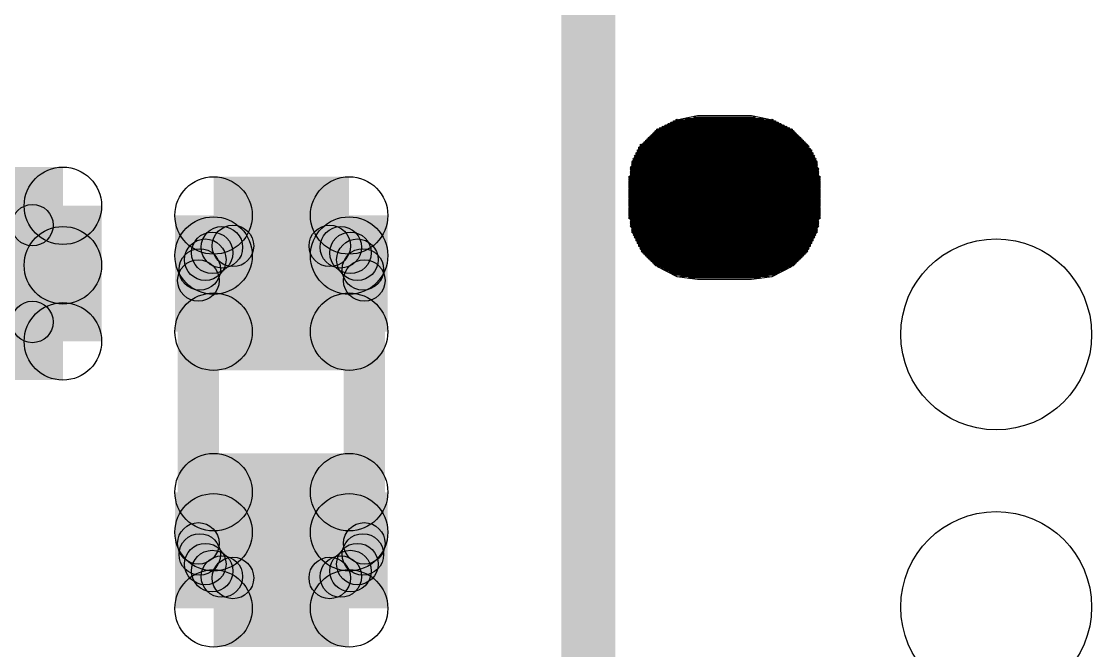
# Model space of a CAD drawing. Extents: x 0 to 126, y 0 to 22.
# Drawn here: x 9.555 to 11.521, y 7.957 to 9.112 of the extents above; entities that cross this region are included whole.
import ezdxf

# ---------------------------------------------------------------- set-up
doc = ezdxf.new("R2010")
doc.units = 0
doc.layers.get('0').update_dxf_attribs({"linetype": 'CONTINUOUS'})
doc.layers.add('SEEEDSTUDIOXIAONRF52840V1_1_GTO', color=10, linetype='CONTINUOUS')
doc.layers.add('SEEEDSTUDIOXIAONRF52840V1_1_GTS', color=9, linetype='CONTINUOUS')

# ---------------------------------------------------------------- blocks, each defined once
blk = doc.blocks.new('ROUND_35')
blk.add_circle((0, 0), 0.0381)
blk = doc.blocks.new('ROUND_54')
blk.add_circle((0, 0), 0.1753)
blk = doc.blocks.new('ROUND_2')
blk.add_circle((0, 0), 0)
blk = doc.blocks.new('ROUND_68')
blk.add_circle((0, 0), 0.0711)
blk = doc.blocks.new('ROUND_1')
blk.add_circle((0, 0), 0.00127)

msp = doc.modelspace()

# ---------------------------------------------------------------- linework, layer by layer
at = {"layer": 'SEEEDSTUDIOXIAONRF52840V1_1_GTO'}
for points, const_width in [([(10.59688, 6.03758), (10.59688, 13.03782)], 0.09906), ([(9.5123, 8.8011), (9.5758, 8.7376)], 0.0762), ([(9.5758, 8.7376), (9.5758, 8.5598)], 0.0762), ([(9.92378, 8.69696), (9.906, 8.6868)], 0.0762), ([(9.9441, 8.6995), (9.92378, 8.69696)], 0.0762), ([(10.1219, 8.6995), (9.9441, 8.6995)], 0.0762), ([(10.14222, 8.69696), (10.1219, 8.6995)], 0.0762), ([(10.16, 8.6868), (10.14222, 8.69696)], 0.0762), ([(9.8933, 8.6741), (9.88314, 8.65632)], 0.0762), ([(9.906, 8.6868), (9.8933, 8.6741)], 0.0762), ([(10.1727, 8.6741), (10.16, 8.6868)], 0.0762), ([(10.18286, 8.65632), (10.1727, 8.6741)], 0.0762), ([(9.88314, 8.65632), (9.8806, 8.636)], 0.0762), ([(10.1854, 8.636), (10.18286, 8.65632)], 0.0762), ([(9.8806, 8.636), (9.8806, 8.1534)], 0.0762), ([(10.1854, 8.1534), (10.1854, 8.636)], 0.0762), ([(9.5758, 8.5598), (9.5123, 8.4963)], 0.0762), ([(9.8806, 8.1534), (9.88314, 8.13308)], 0.0762), ([(10.18286, 8.13308), (10.1854, 8.1534)], 0.0762), ([(9.88314, 8.13308), (9.8933, 8.1153)], 0.0762), ([(10.1727, 8.1153), (10.18286, 8.13308)], 0.0762), ([(9.8933, 8.1153), (9.906, 8.1026)], 0.0762), ([(9.906, 8.1026), (9.92378, 8.09244)], 0.0762), ([(10.14222, 8.09244), (10.16, 8.1026)], 0.0762), ([(10.16, 8.1026), (10.1727, 8.1153)], 0.0762), ([(9.92378, 8.09244), (9.9441, 8.0899)], 0.0762), ([(9.9441, 8.0899), (10.1219, 8.0899)], 0.0762), ([(10.1219, 8.0899), (10.14222, 8.09244)], 0.0762)]:
    msp.add_lwpolyline(points, dxfattribs=dict(at, const_width=const_width))
at = {"layer": 'SEEEDSTUDIOXIAONRF52840V1_1_GTS'}
for points in [[(10.75944, 8.93064), (10.72388, 8.91286)], [(10.79754, 8.93826), (10.75944, 8.93064)], [(10.8966, 8.93826), (10.79754, 8.93826)], [(10.9347, 8.93064), (10.8966, 8.93826)], [(10.97026, 8.91286), (10.9347, 8.93064)], [(10.72388, 8.91286), (10.69594, 8.88492)], [(10.9982, 8.88492), (10.97026, 8.91286)], [(10.69594, 8.88492), (10.67816, 8.8519)], [(11.01598, 8.8519), (10.9982, 8.88492)], [(10.67816, 8.8519), (10.67308, 8.8138)], [(11.02106, 8.8138), (11.01598, 8.8519)], [(10.67308, 8.8138), (10.67308, 8.763)], [(11.02106, 8.763), (11.02106, 8.8138)], [(10.67308, 8.763), (10.67816, 8.7249)], [(11.01598, 8.7249), (11.02106, 8.763)], [(10.67816, 8.7249), (10.69594, 8.68934)], [(10.9982, 8.68934), (11.01598, 8.7249)], [(10.69594, 8.68934), (10.72388, 8.6614)], [(10.97026, 8.6614), (10.9982, 8.68934)], [(10.72388, 8.6614), (10.75944, 8.64362)], [(10.9347, 8.64362), (10.97026, 8.6614)], [(10.75944, 8.64362), (10.79754, 8.63854)], [(10.79754, 8.63854), (10.8966, 8.63854)], [(10.8966, 8.63854), (10.9347, 8.64362)]]:
    msp.add_lwpolyline(points, dxfattribs=at)
for points, const_width in [([(10.74928, 8.92556), (10.94486, 8.92556)], 0.00254), ([(10.93978, 8.9281), (10.75436, 8.9281)], 0.00254), ([(10.75944, 8.93064), (10.9347, 8.93064)], 0.00254), ([(10.91692, 8.93318), (10.77722, 8.93318)], 0.00254), ([(10.79246, 8.93572), (10.90168, 8.93572)], 0.00254), ([(10.71626, 8.90524), (10.97788, 8.90524)], 0.00254), ([(10.97534, 8.90778), (10.7188, 8.90778)], 0.00254), ([(10.72134, 8.91032), (10.9728, 8.91032)], 0.00254), ([(10.97026, 8.91286), (10.72388, 8.91286)], 0.00254), ([(10.72896, 8.9154), (10.96518, 8.9154)], 0.00254), ([(10.9601, 8.91794), (10.73404, 8.91794)], 0.00254), ([(10.73912, 8.92048), (10.95502, 8.92048)], 0.00254), ([(10.94994, 8.92302), (10.7442, 8.92302)], 0.00254), ([(10.9982, 8.88492), (10.6934, 8.88492)], 0.00254), ([(10.69594, 8.88492), (10.9982, 8.88492)], 0.00254), ([(10.99566, 8.88746), (10.69848, 8.88746)], 0.00254), ([(10.70102, 8.89), (10.99312, 8.89)], 0.00254), ([(10.99058, 8.89254), (10.70356, 8.89254)], 0.00254), ([(10.7061, 8.89508), (10.98804, 8.89508)], 0.00254), ([(10.9855, 8.89762), (10.70864, 8.89762)], 0.00254), ([(10.71118, 8.90016), (10.98296, 8.90016)], 0.00254), ([(10.98042, 8.9027), (10.71372, 8.9027)], 0.00254), ([(11.00836, 8.86968), (10.68578, 8.86968)], 0.00254), ([(10.68578, 8.86714), (11.00836, 8.86714)], 0.00254), ([(11.00582, 8.87476), (10.68832, 8.87476)], 0.00254), ([(10.68832, 8.87222), (11.00582, 8.87222)], 0.00254), ([(11.00074, 8.87984), (10.69086, 8.87984)], 0.00254), ([(10.69086, 8.8773), (11.00328, 8.8773)], 0.00254), ([(10.6934, 8.88238), (11.00074, 8.88238)], 0.00254), ([(11.01598, 8.85444), (10.67816, 8.85444)], 0.00254), ([(10.67816, 8.8519), (11.01598, 8.8519)], 0.00254), ([(11.01598, 8.84936), (10.67816, 8.84936)], 0.00254), ([(10.67816, 8.84682), (11.01598, 8.84682)], 0.00254), ([(11.01344, 8.85952), (10.6807, 8.85952)], 0.00254), ([(10.6807, 8.85698), (11.01344, 8.85698)], 0.00254), ([(11.0109, 8.8646), (10.68324, 8.8646)], 0.00254), ([(10.68324, 8.86206), (11.0109, 8.86206)], 0.00254), ([(9.63168, 8.77316), (9.41832, 8.77316)], 0.14224), ([(9.63168, 8.77316), (9.63168, 8.52424)], 0.14224), ([(10.67308, 8.8265), (11.02106, 8.8265)], 0.00254), ([(11.01598, 8.84428), (10.67562, 8.84428)], 0.00254), ([(10.67562, 8.84174), (11.01852, 8.84174)], 0.00254), ([(11.01852, 8.8392), (10.67562, 8.8392)], 0.00254), ([(10.67562, 8.83666), (11.01852, 8.83666)], 0.00254), ([(11.01852, 8.83412), (10.67562, 8.83412)], 0.00254), ([(10.67562, 8.83158), (11.01852, 8.83158)], 0.00254), ([(11.01852, 8.82904), (10.67562, 8.82904)], 0.00254), ([(9.90854, 8.54202), (9.90854, 8.75538)], 0.14224), ([(9.90854, 8.75538), (10.15746, 8.75538)], 0.14224), ([(10.15746, 8.75538), (10.15746, 8.54202)], 0.14224), ([(11.02106, 8.82396), (10.67308, 8.82396)], 0.00254), ([(10.67308, 8.82142), (11.02106, 8.82142)], 0.00254), ([(11.02106, 8.81888), (10.67308, 8.81888)], 0.00254), ([(10.67308, 8.81634), (11.02106, 8.81634)], 0.00254), ([(11.02106, 8.8138), (10.67308, 8.8138)], 0.00254), ([(10.67308, 8.81126), (11.02106, 8.81126)], 0.00254), ([(11.02106, 8.80872), (10.67308, 8.80872)], 0.00254), ([(10.67308, 8.80618), (11.02106, 8.80618)], 0.00254), ([(11.02106, 8.80364), (10.67308, 8.80364)], 0.00254), ([(10.67308, 8.8011), (11.02106, 8.8011)], 0.00254), ([(11.02106, 8.79856), (10.67308, 8.79856)], 0.00254), ([(10.67308, 8.79602), (11.02106, 8.79602)], 0.00254), ([(11.02106, 8.79348), (10.67308, 8.79348)], 0.00254), ([(10.67308, 8.79094), (11.02106, 8.79094)], 0.00254), ([(11.02106, 8.7884), (10.67308, 8.7884)], 0.00254), ([(10.67308, 8.78586), (11.02106, 8.78586)], 0.00254), ([(11.02106, 8.78332), (10.67308, 8.78332)], 0.00254), ([(10.67308, 8.78078), (11.02106, 8.78078)], 0.00254), ([(11.02106, 8.77824), (10.67308, 8.77824)], 0.00254), ([(10.67308, 8.7757), (11.02106, 8.7757)], 0.00254), ([(11.02106, 8.77316), (10.67308, 8.77316)], 0.00254), ([(10.67308, 8.77062), (11.02106, 8.77062)], 0.00254), ([(11.02106, 8.76808), (10.67308, 8.76808)], 0.00254), ([(10.15746, 8.68172), (9.90854, 8.68172)], 0.14224), ([(10.67308, 8.76554), (11.02106, 8.76554)], 0.00254), ([(11.02106, 8.763), (10.67308, 8.763)], 0.00254), ([(10.67308, 8.76046), (11.02106, 8.76046)], 0.00254), ([(11.02106, 8.75792), (10.67308, 8.75792)], 0.00254), ([(10.67308, 8.75538), (11.02106, 8.75538)], 0.00254), ([(11.02106, 8.75284), (10.67308, 8.75284)], 0.00254), ([(10.67308, 8.7503), (11.02106, 8.7503)], 0.00254), ([(11.01852, 8.74776), (10.67562, 8.74776)], 0.00254), ([(9.41832, 8.66394), (9.63168, 8.66394)], 0.14224), ([(10.67562, 8.74522), (11.01852, 8.74522)], 0.00254), ([(11.01852, 8.74268), (10.67562, 8.74268)], 0.00254), ([(10.67562, 8.74014), (11.01852, 8.74014)], 0.00254), ([(11.01852, 8.7376), (10.67562, 8.7376)], 0.00254), ([(10.67562, 8.73506), (11.01852, 8.73506)], 0.00254), ([(11.01598, 8.73252), (10.67816, 8.73252)], 0.00254), ([(10.67816, 8.72998), (11.01598, 8.72998)], 0.00254), ([(11.01598, 8.72744), (10.67816, 8.72744)], 0.00254), ([(10.67816, 8.7249), (11.01598, 8.7249)], 0.00254), ([(11.01344, 8.72236), (10.6807, 8.72236)], 0.00254), ([(10.6807, 8.71982), (11.01344, 8.71982)], 0.00254), ([(11.0109, 8.71728), (10.68324, 8.71728)], 0.00254), ([(10.68324, 8.71474), (11.0109, 8.71474)], 0.00254), ([(11.00836, 8.7122), (10.68578, 8.7122)], 0.00254), ([(10.68578, 8.70966), (11.00836, 8.70966)], 0.00254), ([(11.00582, 8.70712), (10.68832, 8.70712)], 0.00254), ([(10.68832, 8.70458), (11.00582, 8.70458)], 0.00254), ([(11.00328, 8.70204), (10.69086, 8.70204)], 0.00254), ([(10.69086, 8.6995), (11.00328, 8.6995)], 0.00254), ([(11.00074, 8.69696), (10.6934, 8.69696)], 0.00254), ([(10.6934, 8.69442), (11.00074, 8.69442)], 0.00254), ([(10.9982, 8.69188), (10.69594, 8.69188)], 0.00254), ([(10.69594, 8.68934), (10.9982, 8.68934)], 0.00254), ([(10.99566, 8.6868), (10.69848, 8.6868)], 0.00254), ([(10.70102, 8.68426), (10.99312, 8.68426)], 0.00254), ([(10.99058, 8.68172), (10.70356, 8.68172)], 0.00254), ([(10.7061, 8.67918), (10.98804, 8.67918)], 0.00254), ([(10.9855, 8.67664), (10.70864, 8.67664)], 0.00254), ([(10.71118, 8.6741), (10.98296, 8.6741)], 0.00254), ([(10.98042, 8.67156), (10.71372, 8.67156)], 0.00254), ([(10.71626, 8.66902), (10.97788, 8.66902)], 0.00254), ([(10.97534, 8.66648), (10.7188, 8.66648)], 0.00254), ([(10.72134, 8.66394), (10.9728, 8.66394)], 0.00254), ([(10.96772, 8.6614), (10.72642, 8.6614)], 0.00254), ([(10.7315, 8.65886), (10.96264, 8.65886)], 0.00254), ([(10.95756, 8.65632), (10.73658, 8.65632)], 0.00254), ([(10.74166, 8.65378), (10.95248, 8.65378)], 0.00254), ([(10.9474, 8.65124), (10.74674, 8.65124)], 0.00254), ([(10.75182, 8.6487), (10.94232, 8.6487)], 0.00254), ([(10.93724, 8.64616), (10.7569, 8.64616)], 0.00254), ([(10.76706, 8.64362), (10.92708, 8.64362)], 0.00254), ([(10.91184, 8.64108), (10.7823, 8.64108)], 0.00254), ([(10.15746, 8.54202), (9.90854, 8.54202)], 0.14224), ([(9.63168, 8.52424), (9.41832, 8.52424)], 0.14224), ([(9.90854, 8.03402), (9.90854, 8.24738)], 0.14224), ([(9.90854, 8.24738), (10.15746, 8.24738)], 0.14224), ([(10.15746, 8.24738), (10.15746, 8.03402)], 0.14224), ([(10.15746, 8.17372), (9.90854, 8.17372)], 0.14224), ([(10.15746, 8.03402), (9.90854, 8.03402)], 0.14224)]:
    msp.add_lwpolyline(points, dxfattribs=dict(at, const_width=const_width))

# ---------------------------------------------------------------- block references
at = {"layer": 'SEEEDSTUDIOXIAONRF52840V1_1_GTO'}
for p in [(9.5758, 8.7376), (9.92378, 8.69696), (9.9441, 8.6995), (10.1219, 8.6995), (10.14222, 8.69696), (9.8933, 8.6741), (9.906, 8.6868), (10.16, 8.6868), (10.1727, 8.6741), (9.88314, 8.65632), (10.18286, 8.65632), (9.8806, 8.636), (9.8806, 8.636), (10.1854, 8.636), (9.5758, 8.5598), (9.8806, 8.1534), (10.1854, 8.1534), (9.88314, 8.13308), (10.18286, 8.13308), (9.8933, 8.1153), (9.906, 8.1026), (10.16, 8.1026), (10.1727, 8.1153), (9.92378, 8.09244), (9.9441, 8.0899), (10.1219, 8.0899), (10.14222, 8.09244)]:
    msp.add_blockref('ROUND_35', p, dxfattribs=at)
at = {"layer": 'SEEEDSTUDIOXIAONRF52840V1_1_GTS'}
for name, p in [('ROUND_2', (10.8966, 8.93826)), ('ROUND_2', (10.79754, 8.93826)), ('ROUND_2', (10.9347, 8.93064)), ('ROUND_2', (10.75944, 8.93064)), ('ROUND_1', (10.74928, 8.92556)), ('ROUND_1', (10.75436, 8.9281)), ('ROUND_1', (10.75944, 8.93064)), ('ROUND_1', (10.77722, 8.93318)), ('ROUND_1', (10.79246, 8.93572)), ('ROUND_1', (10.90168, 8.93572)), ('ROUND_1', (10.91692, 8.93318)), ('ROUND_1', (10.9347, 8.93064)), ('ROUND_1', (10.93978, 8.9281)), ('ROUND_1', (10.94486, 8.92556)), ('ROUND_2', (10.97026, 8.91286)), ('ROUND_2', (10.72388, 8.91286)), ('ROUND_1', (10.71626, 8.90524)), ('ROUND_1', (10.7188, 8.90778)), ('ROUND_1', (10.72134, 8.91032)), ('ROUND_1', (10.72388, 8.91286)), ('ROUND_1', (10.72896, 8.9154)), ('ROUND_1', (10.73404, 8.91794)), ('ROUND_1', (10.73912, 8.92048)), ('ROUND_1', (10.7442, 8.92302)), ('ROUND_1', (10.94994, 8.92302)), ('ROUND_1', (10.95502, 8.92048)), ('ROUND_1', (10.9601, 8.91794)), ('ROUND_1', (10.96518, 8.9154)), ('ROUND_1', (10.97026, 8.91286)), ('ROUND_1', (10.9728, 8.91032)), ('ROUND_1', (10.97534, 8.90778)), ('ROUND_1', (10.97788, 8.90524)), ('ROUND_1', (10.6934, 8.88492)), ('ROUND_1', (10.69594, 8.88492)), ('ROUND_1', (10.69848, 8.88746)), ('ROUND_1', (10.70102, 8.89)), ('ROUND_1', (10.70356, 8.89254)), ('ROUND_1', (10.7061, 8.89508)), ('ROUND_1', (10.70864, 8.89762)), ('ROUND_1', (10.71118, 8.90016)), ('ROUND_1', (10.71372, 8.9027)), ('ROUND_1', (10.98042, 8.9027)), ('ROUND_1', (10.98296, 8.90016)), ('ROUND_1', (10.9855, 8.89762)), ('ROUND_1', (10.98804, 8.89508)), ('ROUND_1', (10.99058, 8.89254)), ('ROUND_1', (10.99312, 8.89)), ('ROUND_1', (10.99566, 8.88746)), ('ROUND_1', (10.9982, 8.88492)), ('ROUND_1', (10.9982, 8.88492)), ('ROUND_2', (10.9982, 8.88492)), ('ROUND_2', (10.69594, 8.88492)), ('ROUND_1', (10.68578, 8.86968)), ('ROUND_1', (10.68578, 8.86714)), ('ROUND_1', (10.68832, 8.87476)), ('ROUND_1', (10.68832, 8.87222)), ('ROUND_1', (10.69086, 8.87984)), ('ROUND_1', (10.69086, 8.8773)), ('ROUND_1', (10.6934, 8.88238)), ('ROUND_1', (11.00074, 8.88238)), ('ROUND_1', (11.00074, 8.87984)), ('ROUND_1', (11.00328, 8.8773)), ('ROUND_1', (11.00582, 8.87476)), ('ROUND_1', (11.00582, 8.87222)), ('ROUND_1', (11.00836, 8.86968)), ('ROUND_1', (11.00836, 8.86714)), ('ROUND_2', (11.01598, 8.8519)), ('ROUND_2', (10.67816, 8.8519)), ('ROUND_1', (10.67816, 8.85444)), ('ROUND_1', (10.67816, 8.8519)), ('ROUND_1', (10.67816, 8.84936)), ('ROUND_1', (10.67816, 8.84682)), ('ROUND_1', (10.6807, 8.85952)), ('ROUND_1', (10.6807, 8.85698)), ('ROUND_1', (10.68324, 8.8646)), ('ROUND_1', (10.68324, 8.86206)), ('ROUND_1', (11.0109, 8.8646)), ('ROUND_1', (11.0109, 8.86206)), ('ROUND_1', (11.01344, 8.85952)), ('ROUND_1', (11.01344, 8.85698)), ('ROUND_1', (11.01598, 8.85444)), ('ROUND_1', (11.01598, 8.8519)), ('ROUND_1', (11.01598, 8.84936)), ('ROUND_1', (11.01598, 8.84682)), ('ROUND_68', (9.63168, 8.77316)), ('ROUND_68', (9.63168, 8.77316)), ('ROUND_1', (10.67308, 8.8265)), ('ROUND_1', (10.67562, 8.84428)), ('ROUND_1', (10.67562, 8.84174)), ('ROUND_1', (10.67562, 8.8392)), ('ROUND_1', (10.67562, 8.83666)), ('ROUND_1', (10.67562, 8.83412)), ('ROUND_1', (10.67562, 8.83158)), ('ROUND_1', (10.67562, 8.82904)), ('ROUND_1', (11.01598, 8.84428)), ('ROUND_1', (11.01852, 8.84174)), ('ROUND_1', (11.01852, 8.8392)), ('ROUND_1', (11.01852, 8.83666)), ('ROUND_1', (11.01852, 8.83412)), ('ROUND_1', (11.01852, 8.83158)), ('ROUND_1', (11.01852, 8.82904)), ('ROUND_1', (11.02106, 8.8265)), ('ROUND_2', (11.02106, 8.8138)), ('ROUND_2', (10.67308, 8.8138)), ('ROUND_68', (9.90854, 8.75538)), ('ROUND_68', (10.15746, 8.75538)), ('ROUND_68', (10.15746, 8.75538)), ('ROUND_1', (10.67308, 8.82396)), ('ROUND_1', (10.67308, 8.82142)), ('ROUND_1', (10.67308, 8.81888)), ('ROUND_1', (10.67308, 8.81634)), ('ROUND_1', (10.67308, 8.8138)), ('ROUND_1', (10.67308, 8.81126)), ('ROUND_1', (10.67308, 8.80872)), ('ROUND_1', (11.02106, 8.82396)), ('ROUND_1', (11.02106, 8.82142)), ('ROUND_1', (11.02106, 8.81888)), ('ROUND_1', (11.02106, 8.81634)), ('ROUND_1', (11.02106, 8.8138)), ('ROUND_1', (11.02106, 8.81126)), ('ROUND_1', (11.02106, 8.80872)), ('ROUND_1', (10.67308, 8.80618)), ('ROUND_1', (10.67308, 8.80364)), ('ROUND_1', (10.67308, 8.8011)), ('ROUND_1', (10.67308, 8.79856)), ('ROUND_1', (10.67308, 8.79602)), ('ROUND_1', (10.67308, 8.79348)), ('ROUND_1', (10.67308, 8.79094)), ('ROUND_1', (10.67308, 8.7884)), ('ROUND_1', (11.02106, 8.80618)), ('ROUND_1', (11.02106, 8.80364)), ('ROUND_1', (11.02106, 8.8011)), ('ROUND_1', (11.02106, 8.79856)), ('ROUND_1', (11.02106, 8.79602)), ('ROUND_1', (11.02106, 8.79348)), ('ROUND_1', (11.02106, 8.79094)), ('ROUND_1', (11.02106, 8.7884)), ('ROUND_1', (10.67308, 8.78586)), ('ROUND_1', (10.67308, 8.78332)), ('ROUND_1', (10.67308, 8.78078)), ('ROUND_1', (10.67308, 8.77824)), ('ROUND_1', (10.67308, 8.7757)), ('ROUND_1', (10.67308, 8.77316)), ('ROUND_1', (10.67308, 8.77062)), ('ROUND_1', (10.67308, 8.76808)), ('ROUND_1', (11.02106, 8.78586)), ('ROUND_1', (11.02106, 8.78332)), ('ROUND_1', (11.02106, 8.78078)), ('ROUND_1', (11.02106, 8.77824)), ('ROUND_1', (11.02106, 8.7757)), ('ROUND_1', (11.02106, 8.77316)), ('ROUND_1', (11.02106, 8.77062)), ('ROUND_1', (11.02106, 8.76808)), ('ROUND_2', (11.02106, 8.763)), ('ROUND_2', (10.67308, 8.763)), ('ROUND_68', (9.90854, 8.68172)), ('ROUND_68', (10.15746, 8.68172)), ('ROUND_1', (10.67308, 8.76554)), ('ROUND_1', (10.67308, 8.763)), ('ROUND_1', (10.67308, 8.76046)), ('ROUND_1', (10.67308, 8.75792)), ('ROUND_1', (10.67308, 8.75538)), ('ROUND_1', (10.67308, 8.75284)), ('ROUND_1', (10.67308, 8.7503)), ('ROUND_1', (10.67562, 8.74776)), ('ROUND_1', (11.01852, 8.74776)), ('ROUND_1', (11.02106, 8.76554)), ('ROUND_1', (11.02106, 8.763)), ('ROUND_1', (11.02106, 8.76046)), ('ROUND_1', (11.02106, 8.75792)), ('ROUND_1', (11.02106, 8.75538)), ('ROUND_1', (11.02106, 8.75284)), ('ROUND_1', (11.02106, 8.7503)), ('ROUND_68', (9.63168, 8.66394)), ('ROUND_1', (10.67562, 8.74522)), ('ROUND_1', (10.67562, 8.74268)), ('ROUND_1', (10.67562, 8.74014)), ('ROUND_1', (10.67562, 8.7376)), ('ROUND_1', (10.67562, 8.73506)), ('ROUND_1', (10.67816, 8.73252)), ('ROUND_1', (10.67816, 8.72998)), ('ROUND_1', (11.01598, 8.73252)), ('ROUND_1', (11.01598, 8.72998)), ('ROUND_1', (11.01852, 8.74522)), ('ROUND_1', (11.01852, 8.74268)), ('ROUND_1', (11.01852, 8.74014)), ('ROUND_1', (11.01852, 8.7376)), ('ROUND_1', (11.01852, 8.73506)), ('ROUND_2', (11.01598, 8.7249)), ('ROUND_2', (10.67816, 8.7249)), ('ROUND_1', (10.67816, 8.72744)), ('ROUND_1', (10.67816, 8.7249)), ('ROUND_1', (10.6807, 8.72236)), ('ROUND_1', (10.6807, 8.71982)), ('ROUND_1', (10.68324, 8.71728)), ('ROUND_1', (10.68324, 8.71474)), ('ROUND_1', (10.68578, 8.7122)), ('ROUND_1', (10.68578, 8.70966)), ('ROUND_1', (11.00836, 8.7122)), ('ROUND_1', (11.00836, 8.70966)), ('ROUND_1', (11.0109, 8.71728)), ('ROUND_1', (11.0109, 8.71474)), ('ROUND_1', (11.01344, 8.72236)), ('ROUND_1', (11.01344, 8.71982)), ('ROUND_1', (11.01598, 8.72744)), ('ROUND_1', (11.01598, 8.7249)), ('ROUND_54', (11.34618, 8.53694)), ('ROUND_1', (10.68832, 8.70712)), ('ROUND_1', (10.68832, 8.70458)), ('ROUND_1', (10.69086, 8.70204)), ('ROUND_1', (10.69086, 8.6995)), ('ROUND_1', (10.6934, 8.69696)), ('ROUND_1', (10.6934, 8.69442)), ('ROUND_1', (10.69594, 8.69188)), ('ROUND_1', (10.69594, 8.68934)), ('ROUND_1', (10.9982, 8.69188)), ('ROUND_1', (10.9982, 8.68934)), ('ROUND_1', (11.00074, 8.69696)), ('ROUND_1', (11.00074, 8.69442)), ('ROUND_1', (11.00328, 8.70204)), ('ROUND_1', (11.00328, 8.6995)), ('ROUND_1', (11.00582, 8.70712)), ('ROUND_1', (11.00582, 8.70458)), ('ROUND_2', (10.9982, 8.68934)), ('ROUND_2', (10.69594, 8.68934)), ('ROUND_1', (10.69848, 8.6868)), ('ROUND_1', (10.70102, 8.68426)), ('ROUND_1', (10.70356, 8.68172)), ('ROUND_1', (10.7061, 8.67918)), ('ROUND_1', (10.70864, 8.67664)), ('ROUND_1', (10.71118, 8.6741)), ('ROUND_1', (10.71372, 8.67156)), ('ROUND_1', (10.71626, 8.66902)), ('ROUND_1', (10.97788, 8.66902)), ('ROUND_1', (10.98042, 8.67156)), ('ROUND_1', (10.98296, 8.6741)), ('ROUND_1', (10.9855, 8.67664)), ('ROUND_1', (10.98804, 8.67918)), ('ROUND_1', (10.99058, 8.68172)), ('ROUND_1', (10.99312, 8.68426)), ('ROUND_1', (10.99566, 8.6868)), ('ROUND_2', (10.97026, 8.6614)), ('ROUND_2', (10.72388, 8.6614)), ('ROUND_1', (10.7188, 8.66648)), ('ROUND_1', (10.72134, 8.66394)), ('ROUND_1', (10.72642, 8.6614)), ('ROUND_1', (10.7315, 8.65886)), ('ROUND_1', (10.73658, 8.65632)), ('ROUND_1', (10.74166, 8.65378)), ('ROUND_1', (10.74674, 8.65124)), ('ROUND_1', (10.9474, 8.65124)), ('ROUND_1', (10.95248, 8.65378)), ('ROUND_1', (10.95756, 8.65632)), ('ROUND_1', (10.96264, 8.65886)), ('ROUND_1', (10.96772, 8.6614)), ('ROUND_1', (10.9728, 8.66394)), ('ROUND_1', (10.97534, 8.66648)), ('ROUND_2', (10.9347, 8.64362)), ('ROUND_2', (10.75944, 8.64362)), ('ROUND_2', (10.8966, 8.63854)), ('ROUND_2', (10.79754, 8.63854)), ('ROUND_2', (10.8966, 8.63854)), ('ROUND_1', (10.75182, 8.6487)), ('ROUND_1', (10.7569, 8.64616)), ('ROUND_1', (10.76706, 8.64362)), ('ROUND_1', (10.7823, 8.64108)), ('ROUND_1', (10.91184, 8.64108)), ('ROUND_1', (10.92708, 8.64362)), ('ROUND_1', (10.93724, 8.64616)), ('ROUND_1', (10.94232, 8.6487)), ('ROUND_68', (9.90854, 8.54202)), ('ROUND_68', (10.15746, 8.54202)), ('ROUND_68', (9.63168, 8.52424)), ('ROUND_68', (9.90854, 8.24738)), ('ROUND_68', (10.15746, 8.24738)), ('ROUND_68', (10.15746, 8.24738)), ('ROUND_68', (9.90854, 8.17372)), ('ROUND_68', (10.15746, 8.17372)), ('ROUND_54', (11.34618, 8.03656)), ('ROUND_68', (9.90854, 8.03402)), ('ROUND_68', (10.15746, 8.03402))]:
    msp.add_blockref(name, p, dxfattribs=at)

doc.saveas('drawing.dxf')
